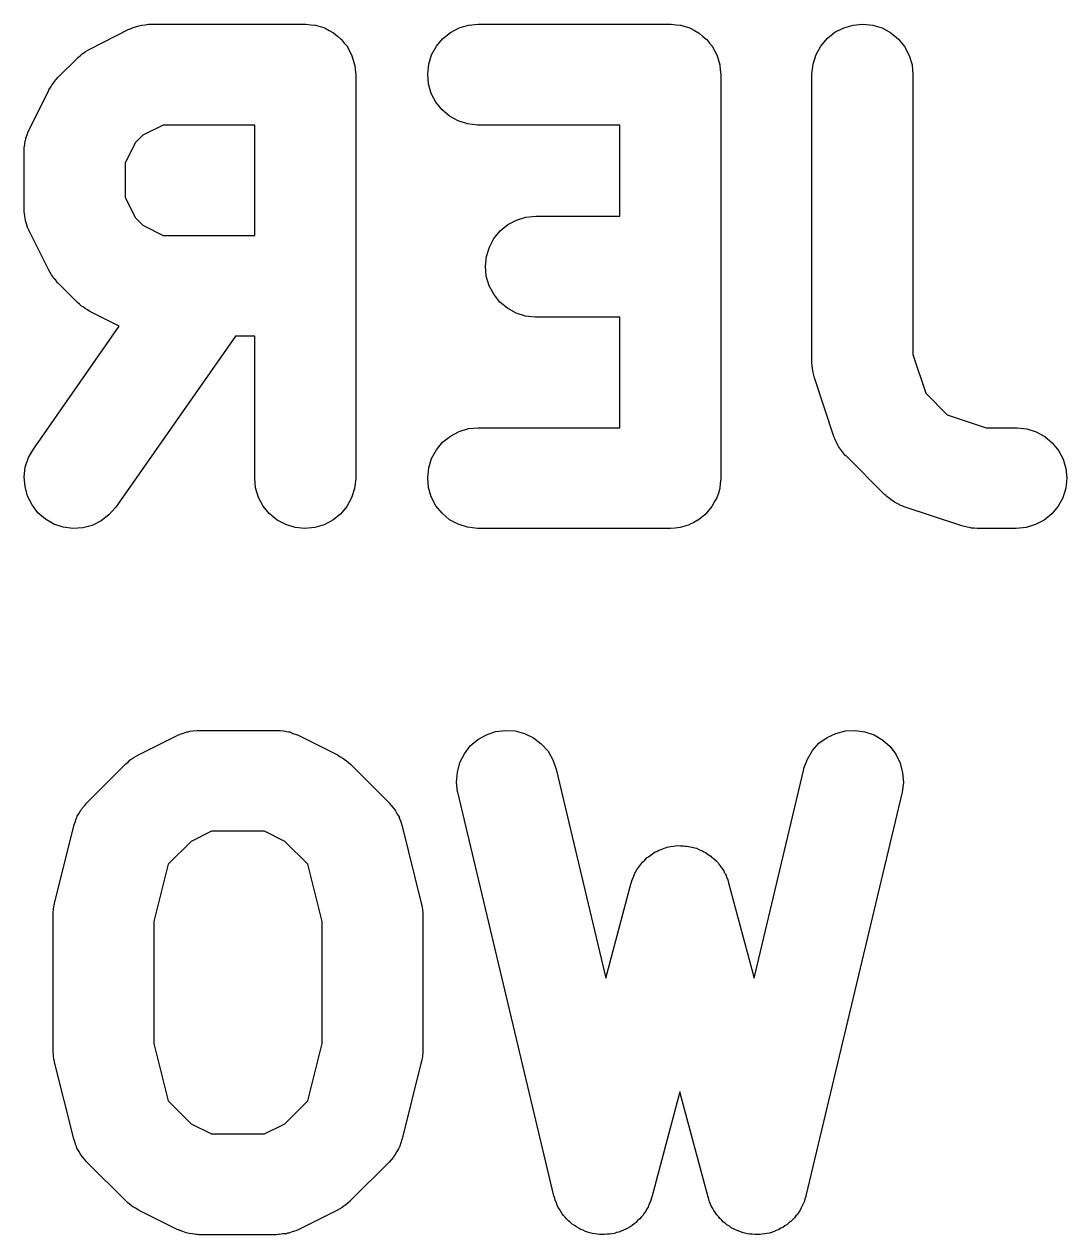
# Model space of a CAD drawing. Extents: x 119.7 to 160.3, y -116.7 to -64.
# Drawn here: x 140.277 to 144.152, y -116.679 to -112.179 of the extents above; entities that cross this region are included whole.
import ezdxf

# ---------------------------------------------------------------- set-up
doc = ezdxf.new("R2010")
doc.units = 0
doc.layers.add('BLACK', color=7, linetype='CONTINUOUS')

msp = doc.modelspace()

# ---------------------------------------------------------------- linework, layer by layer
at = {"layer": 'BLACK', "linetype": 'CONTINUOUS'}
for p, q in [((140.691, -112.189), (140.703, -112.185)), ((140.703, -112.185), (140.708, -112.184)), ((140.708, -112.184), (140.714, -112.182)), ((140.714, -112.182), (140.726, -112.181)), ((140.726, -112.181), (140.739, -112.179)), ((140.739, -112.179), (140.745, -112.179)), ((140.745, -112.179), (140.75, -112.179)), ((140.75, -112.179), (141.321, -112.179)), ((141.321, -112.179), (141.323, -112.179)), ((141.323, -112.179), (141.323, -112.179)), ((141.323, -112.179), (141.323, -112.179)), ((141.323, -112.179), (141.324, -112.179)), ((141.324, -112.179), (141.342, -112.181)), ((141.342, -112.181), (141.359, -112.182)), ((141.359, -112.182), (141.36, -112.183)), ((141.36, -112.183), (141.36, -112.183)), ((141.36, -112.183), (141.377, -112.188)), ((141.893, -112.193), (141.928, -112.182)), ((141.928, -112.182), (141.964, -112.179)), ((141.964, -112.179), (142.679, -112.179)), ((142.679, -112.179), (142.68, -112.179)), ((142.68, -112.179), (142.68, -112.179)), ((142.68, -112.179), (142.68, -112.179)), ((142.68, -112.179), (142.681, -112.179)), ((142.681, -112.179), (142.699, -112.181)), ((142.699, -112.181), (142.716, -112.182)), ((142.716, -112.182), (142.717, -112.183)), ((142.717, -112.183), (142.718, -112.183)), ((142.718, -112.183), (142.734, -112.188)), ((143.323, -112.192), (143.358, -112.182)), ((143.358, -112.182), (143.394, -112.179)), ((143.394, -112.179), (143.431, -112.182)), ((143.431, -112.182), (143.466, -112.193)), ((140.523, -112.27), (140.666, -112.198)), ((140.666, -112.198), (140.668, -112.197)), ((140.668, -112.197), (140.674, -112.195)), ((140.674, -112.195), (140.679, -112.193)), ((140.679, -112.193), (140.691, -112.189)), ((141.377, -112.188), (141.394, -112.193)), ((141.394, -112.193), (141.395, -112.194)), ((141.395, -112.194), (141.395, -112.194)), ((141.395, -112.194), (141.411, -112.202)), ((141.411, -112.202), (141.426, -112.211)), ((141.426, -112.211), (141.427, -112.211)), ((141.427, -112.211), (141.427, -112.211)), ((141.427, -112.211), (141.441, -112.223)), ((141.441, -112.223), (141.454, -112.234)), ((141.832, -112.233), (141.861, -112.21)), ((141.861, -112.21), (141.893, -112.193)), ((142.734, -112.188), (142.751, -112.193)), ((142.751, -112.193), (142.752, -112.194)), ((142.752, -112.194), (142.752, -112.194)), ((142.752, -112.194), (142.768, -112.202)), ((142.768, -112.202), (142.783, -112.211)), ((142.783, -112.211), (142.784, -112.211)), ((142.784, -112.211), (142.785, -112.211)), ((142.785, -112.211), (142.798, -112.223)), ((142.798, -112.223), (142.812, -112.234)), ((143.262, -112.232), (143.29, -112.209)), ((143.29, -112.209), (143.323, -112.192)), ((143.466, -112.193), (143.498, -112.211)), ((143.498, -112.211), (143.526, -112.234)), ((140.505, -112.28), (140.514, -112.275)), ((140.514, -112.275), (140.523, -112.27)), ((141.454, -112.234), (141.455, -112.234)), ((141.455, -112.234), (141.455, -112.235)), ((141.455, -112.235), (141.466, -112.249)), ((141.466, -112.249), (141.478, -112.262)), ((141.478, -112.262), (141.478, -112.263)), ((141.478, -112.263), (141.478, -112.263)), ((141.478, -112.263), (141.486, -112.279)), ((141.791, -112.293), (141.809, -112.261)), ((141.809, -112.261), (141.832, -112.233)), ((142.812, -112.234), (142.812, -112.234)), ((142.812, -112.234), (142.813, -112.235)), ((142.813, -112.235), (142.824, -112.249)), ((142.824, -112.249), (142.835, -112.262)), ((142.835, -112.262), (142.835, -112.263)), ((142.835, -112.263), (142.835, -112.263)), ((142.835, -112.263), (142.844, -112.279)), ((143.221, -112.292), (143.238, -112.26)), ((143.238, -112.26), (143.262, -112.232)), ((143.526, -112.234), (143.549, -112.262)), ((143.549, -112.262), (143.566, -112.295)), ((140.403, -112.376), (140.475, -112.305)), ((140.475, -112.305), (140.476, -112.303)), ((140.476, -112.303), (140.485, -112.297)), ((140.485, -112.297), (140.492, -112.289)), ((140.492, -112.289), (140.499, -112.285)), ((140.499, -112.285), (140.505, -112.28)), ((141.486, -112.279), (141.495, -112.295)), ((141.495, -112.295), (141.495, -112.295)), ((141.495, -112.295), (141.495, -112.296)), ((141.495, -112.296), (141.5, -112.313)), ((141.5, -112.313), (141.505, -112.33)), ((141.781, -112.328), (141.791, -112.293)), ((142.844, -112.279), (142.852, -112.295)), ((142.852, -112.295), (142.852, -112.295)), ((142.852, -112.295), (142.852, -112.296)), ((142.852, -112.296), (142.857, -112.313)), ((142.857, -112.313), (142.862, -112.33)), ((143.209, -112.327), (143.221, -112.292)), ((143.566, -112.295), (143.577, -112.33)), ((141.505, -112.33), (141.505, -112.33)), ((141.505, -112.33), (141.506, -112.331)), ((141.506, -112.331), (141.507, -112.348)), ((141.507, -112.348), (141.509, -112.366)), ((141.777, -112.365), (141.781, -112.328)), ((141.78, -112.401), (141.777, -112.365)), ((142.862, -112.33), (142.863, -112.33)), ((142.863, -112.33), (142.863, -112.331)), ((142.863, -112.331), (142.864, -112.348)), ((142.864, -112.348), (142.866, -112.366)), ((143.205, -112.363), (143.209, -112.327)), ((143.205, -112.366), (143.205, -112.363)), ((143.577, -112.33), (143.58, -112.366)), ((140.375, -112.414), (140.38, -112.405)), ((140.38, -112.405), (140.385, -112.399)), ((140.385, -112.399), (140.389, -112.392)), ((140.389, -112.392), (140.396, -112.384)), ((140.396, -112.384), (140.403, -112.376)), ((141.509, -112.366), (141.509, -113.866)), ((141.79, -112.436), (141.78, -112.401)), ((142.866, -112.366), (142.866, -113.866)), ((143.205, -113.438), (143.205, -112.366)), ((143.58, -112.366), (143.58, -113.407)), ((140.297, -112.568), (140.368, -112.425)), ((140.368, -112.425), (140.369, -112.423)), ((140.369, -112.423), (140.375, -112.414)), ((141.807, -112.469), (141.79, -112.436)), ((141.83, -112.497), (141.807, -112.469)), ((141.858, -112.521), (141.83, -112.497)), ((141.89, -112.538), (141.858, -112.521)), ((141.925, -112.549), (141.89, -112.538)), ((140.283, -112.602), (140.288, -112.59)), ((140.288, -112.59), (140.292, -112.578)), ((140.292, -112.578), (140.295, -112.573)), ((140.295, -112.573), (140.297, -112.568)), ((140.794, -112.554), (140.718, -112.592)), ((141.134, -112.554), (140.794, -112.554)), ((141.134, -112.964), (141.134, -112.554)), ((141.962, -112.554), (141.925, -112.549)), ((141.964, -112.554), (141.962, -112.554)), ((142.491, -112.554), (141.964, -112.554)), ((142.491, -112.893), (142.491, -112.554)), ((140.277, -112.638), (140.279, -112.626)), ((140.279, -112.626), (140.281, -112.613)), ((140.281, -112.613), (140.283, -112.608)), ((140.283, -112.608), (140.283, -112.602)), ((140.69, -112.62), (140.652, -112.696)), ((140.718, -112.592), (140.69, -112.62)), ((140.277, -112.644), (140.277, -112.638)), ((140.277, -112.649), (140.277, -112.644)), ((140.277, -112.652), (140.277, -112.649)), ((140.277, -112.866), (140.277, -112.652)), ((140.652, -112.696), (140.652, -112.822)), ((140.652, -112.822), (140.69, -112.898)), ((140.277, -112.872), (140.277, -112.866)), ((140.277, -112.877), (140.277, -112.872)), ((140.279, -112.89), (140.277, -112.877)), ((140.28, -112.902), (140.279, -112.89)), ((140.282, -112.908), (140.28, -112.902)), ((140.69, -112.898), (140.718, -112.926)), ((142.107, -112.907), (142.142, -112.896)), ((142.142, -112.896), (142.179, -112.893)), ((142.179, -112.893), (142.491, -112.893)), ((140.283, -112.913), (140.282, -112.908)), ((140.287, -112.925), (140.283, -112.913)), ((140.291, -112.938), (140.287, -112.925)), ((140.294, -112.942), (140.291, -112.938)), ((140.295, -112.948), (140.294, -112.942)), ((140.297, -112.95), (140.295, -112.948)), ((140.368, -113.093), (140.297, -112.95)), ((140.718, -112.926), (140.794, -112.964)), ((142.023, -112.976), (142.046, -112.947)), ((142.046, -112.947), (142.075, -112.924)), ((142.075, -112.924), (142.107, -112.907)), ((140.794, -112.964), (141.134, -112.964)), ((142.006, -113.008), (142.023, -112.976)), ((141.995, -113.043), (142.006, -113.008)), ((141.991, -113.079), (141.995, -113.043)), ((141.994, -113.115), (141.991, -113.079)), ((140.374, -113.102), (140.368, -113.093)), ((140.378, -113.111), (140.374, -113.102)), ((140.383, -113.117), (140.378, -113.111)), ((140.387, -113.124), (140.383, -113.117)), ((140.395, -113.131), (140.387, -113.124)), ((142.005, -113.151), (141.994, -113.115)), ((140.401, -113.14), (140.395, -113.131)), ((140.403, -113.142), (140.401, -113.14)), ((140.475, -113.213), (140.403, -113.142)), ((142.022, -113.183), (142.005, -113.151)), ((140.483, -113.22), (140.475, -113.213)), ((140.49, -113.227), (140.483, -113.22)), ((142.045, -113.212), (142.022, -113.183)), ((142.073, -113.235), (142.045, -113.212)), ((140.497, -113.231), (140.49, -113.227)), ((140.503, -113.236), (140.497, -113.231)), ((140.512, -113.241), (140.503, -113.236)), ((140.521, -113.247), (140.512, -113.241)), ((140.523, -113.248), (140.521, -113.247)), ((140.63, -113.302), (140.523, -113.248)), ((142.105, -113.253), (142.073, -113.235)), ((142.14, -113.264), (142.105, -113.253)), ((142.176, -113.268), (142.14, -113.264)), ((140.311, -113.759), (140.63, -113.302)), ((142.179, -113.268), (142.176, -113.268)), ((142.491, -113.268), (142.179, -113.268)), ((142.491, -113.679), (142.491, -113.268)), ((141.062, -113.339), (140.618, -113.974)), ((141.134, -113.339), (141.062, -113.339)), ((141.134, -113.866), (141.134, -113.339)), ((143.206, -113.448), (143.205, -113.438)), ((143.58, -113.407), (143.628, -113.55)), ((143.207, -113.459), (143.206, -113.448)), ((143.208, -113.466), (143.207, -113.459)), ((143.209, -113.474), (143.208, -113.466)), ((143.212, -113.484), (143.209, -113.474)), ((143.214, -113.494), (143.212, -113.484)), ((143.215, -113.497), (143.214, -113.494)), ((143.286, -113.711), (143.215, -113.497)), ((143.628, -113.55), (143.708, -113.631)), ((143.708, -113.631), (143.852, -113.679)), ((141.832, -113.733), (141.861, -113.71)), ((141.861, -113.71), (141.893, -113.693)), ((141.893, -113.693), (141.928, -113.682)), ((141.928, -113.682), (141.964, -113.679)), ((141.964, -113.679), (142.491, -113.679)), ((143.289, -113.716), (143.286, -113.711)), ((143.852, -113.679), (143.964, -113.679)), ((143.964, -113.679), (143.967, -113.679)), ((143.967, -113.679), (144.003, -113.683)), ((144.003, -113.683), (144.038, -113.694)), ((144.038, -113.694), (144.07, -113.711)), ((144.07, -113.711), (144.098, -113.735)), ((140.293, -113.79), (140.311, -113.759)), ((141.809, -113.761), (141.832, -113.733)), ((143.29, -113.721), (143.289, -113.716)), ((143.296, -113.733), (143.29, -113.721)), ((143.301, -113.744), (143.296, -113.733)), ((143.304, -113.749), (143.301, -113.744)), ((143.307, -113.754), (143.304, -113.749)), ((143.315, -113.764), (143.307, -113.754)), ((144.098, -113.735), (144.121, -113.763)), ((140.281, -113.825), (140.293, -113.79)), ((141.781, -113.828), (141.791, -113.793)), ((141.791, -113.793), (141.809, -113.761)), ((143.322, -113.774), (143.315, -113.764)), ((143.326, -113.778), (143.322, -113.774)), ((143.33, -113.783), (143.326, -113.778)), ((143.332, -113.784), (143.33, -113.783)), ((143.475, -113.927), (143.332, -113.784)), ((144.121, -113.763), (144.138, -113.796)), ((144.138, -113.796), (144.148, -113.831)), ((140.277, -113.862), (140.281, -113.825)), ((141.777, -113.865), (141.781, -113.828)), ((144.148, -113.831), (144.152, -113.867)), ((140.28, -113.898), (140.277, -113.862)), ((141.137, -113.902), (141.134, -113.866)), ((141.509, -113.869), (141.505, -113.905)), ((141.509, -113.866), (141.509, -113.869)), ((141.78, -113.901), (141.777, -113.865)), ((142.864, -113.886), (142.862, -113.904)), ((142.866, -113.869), (142.864, -113.886)), ((142.866, -113.866), (142.866, -113.867)), ((142.866, -113.867), (142.866, -113.867)), ((142.866, -113.867), (142.866, -113.867)), ((142.866, -113.867), (142.866, -113.869)), ((144.152, -113.867), (144.148, -113.904)), ((140.289, -113.933), (140.28, -113.898)), ((140.306, -113.966), (140.289, -113.933)), ((141.148, -113.938), (141.137, -113.902)), ((141.165, -113.97), (141.148, -113.938)), ((141.494, -113.94), (141.476, -113.972)), ((141.505, -113.905), (141.494, -113.94)), ((141.79, -113.936), (141.78, -113.901)), ((141.807, -113.969), (141.79, -113.936)), ((142.851, -113.94), (142.842, -113.955)), ((142.857, -113.922), (142.851, -113.939)), ((142.851, -113.939), (142.851, -113.939)), ((142.851, -113.939), (142.851, -113.94)), ((142.862, -113.905), (142.857, -113.922)), ((142.862, -113.904), (142.862, -113.904)), ((142.862, -113.904), (142.862, -113.905)), ((143.479, -113.931), (143.475, -113.927)), ((143.483, -113.935), (143.479, -113.931)), ((143.493, -113.942), (143.483, -113.935)), ((144.137, -113.939), (144.12, -113.971)), ((144.148, -113.904), (144.137, -113.939)), ((140.328, -113.995), (140.306, -113.966)), ((140.616, -113.976), (140.592, -114.003)), ((140.618, -113.974), (140.616, -113.976)), ((141.188, -113.998), (141.165, -113.97)), ((141.476, -113.972), (141.453, -114)), ((141.83, -113.997), (141.807, -113.969)), ((142.822, -113.985), (142.811, -113.999)), ((142.833, -113.972), (142.822, -113.985)), ((142.834, -113.971), (142.833, -113.972)), ((142.842, -113.955), (142.834, -113.971)), ((142.834, -113.971), (142.834, -113.971)), ((143.503, -113.95), (143.493, -113.942)), ((143.508, -113.953), (143.503, -113.95)), ((143.512, -113.956), (143.508, -113.953)), ((143.524, -113.962), (143.512, -113.956)), ((143.535, -113.968), (143.524, -113.962)), ((143.54, -113.969), (143.535, -113.968)), ((143.545, -113.972), (143.54, -113.969)), ((143.548, -113.973), (143.545, -113.972)), ((143.762, -114.044), (143.548, -113.973)), ((144.12, -113.971), (144.096, -113.999)), ((140.356, -114.019), (140.328, -113.995)), ((140.387, -114.037), (140.356, -114.019)), ((140.563, -114.025), (140.53, -114.042)), ((140.592, -114.003), (140.563, -114.025)), ((141.217, -114.022), (141.188, -113.998)), ((141.249, -114.039), (141.217, -114.022)), ((141.424, -114.023), (141.392, -114.04)), ((141.453, -114), (141.424, -114.023)), ((141.858, -114.021), (141.83, -113.997)), ((141.89, -114.038), (141.858, -114.021)), ((142.781, -114.023), (142.766, -114.031)), ((142.782, -114.023), (142.781, -114.023)), ((142.796, -114.011), (142.782, -114.022)), ((142.782, -114.022), (142.782, -114.023)), ((142.81, -114), (142.796, -114.011)), ((142.811, -113.999), (142.81, -114)), ((142.81, -114), (142.81, -114)), ((144.068, -114.022), (144.036, -114.039)), ((144.096, -113.999), (144.068, -114.022)), ((140.422, -114.049), (140.387, -114.037)), ((140.458, -114.053), (140.422, -114.049)), ((140.495, -114.051), (140.458, -114.053)), ((140.53, -114.042), (140.495, -114.051)), ((141.284, -114.05), (141.249, -114.039)), ((141.32, -114.054), (141.284, -114.05)), ((141.357, -114.05), (141.32, -114.054)), ((141.392, -114.04), (141.357, -114.05)), ((141.925, -114.049), (141.89, -114.038)), ((141.962, -114.054), (141.925, -114.049)), ((141.964, -114.054), (141.962, -114.054)), ((142.679, -114.054), (141.964, -114.054)), ((142.696, -114.052), (142.679, -114.054)), ((142.714, -114.05), (142.696, -114.052)), ((142.715, -114.05), (142.714, -114.05)), ((142.714, -114.05), (142.714, -114.05)), ((142.732, -114.045), (142.715, -114.05)), ((142.749, -114.04), (142.732, -114.045)), ((142.75, -114.039), (142.749, -114.04)), ((142.749, -114.04), (142.749, -114.04)), ((142.766, -114.031), (142.75, -114.039)), ((143.772, -114.046), (143.762, -114.044)), ((143.782, -114.049), (143.772, -114.046)), ((143.79, -114.05), (143.782, -114.049)), ((143.798, -114.052), (143.79, -114.05)), ((143.808, -114.052), (143.798, -114.052)), ((143.819, -114.054), (143.808, -114.052)), ((143.821, -114.054), (143.819, -114.054)), ((143.964, -114.054), (143.821, -114.054)), ((144.001, -114.05), (143.964, -114.054)), ((144.036, -114.039), (144.001, -114.05)), ((140.702, -114.895), (140.845, -114.823)), ((140.845, -114.823), (140.847, -114.822)), ((140.847, -114.822), (140.852, -114.82)), ((140.852, -114.82), (140.857, -114.818)), ((140.857, -114.818), (140.869, -114.814)), ((140.869, -114.814), (140.881, -114.81)), ((140.881, -114.81), (140.887, -114.809)), ((140.887, -114.809), (140.892, -114.807)), ((140.892, -114.807), (140.905, -114.806)), ((140.905, -114.806), (140.918, -114.804)), ((140.918, -114.804), (140.923, -114.804)), ((140.923, -114.804), (140.929, -114.804)), ((140.929, -114.804), (141.214, -114.804)), ((141.214, -114.804), (141.217, -114.804)), ((141.217, -114.804), (141.222, -114.804)), ((141.222, -114.804), (141.228, -114.804)), ((141.228, -114.804), (141.241, -114.806)), ((141.241, -114.806), (141.253, -114.808)), ((141.253, -114.808), (141.259, -114.809)), ((141.259, -114.809), (141.264, -114.81)), ((141.264, -114.81), (141.276, -114.815)), ((141.276, -114.815), (141.288, -114.819)), ((141.288, -114.819), (141.293, -114.821)), ((141.293, -114.821), (141.298, -114.823)), ((141.298, -114.823), (141.441, -114.895)), ((141.935, -114.862), (141.963, -114.838)), ((141.963, -114.838), (141.995, -114.82)), ((141.995, -114.82), (142.029, -114.808)), ((142.029, -114.808), (142.066, -114.804)), ((142.066, -114.804), (142.102, -114.806)), ((142.102, -114.806), (142.137, -114.816)), ((142.137, -114.816), (142.17, -114.832)), ((142.17, -114.832), (142.199, -114.854)), ((143.231, -114.852), (143.261, -114.83)), ((143.261, -114.83), (143.294, -114.815)), ((143.294, -114.815), (143.329, -114.806)), ((143.329, -114.806), (143.366, -114.804)), ((143.366, -114.804), (143.402, -114.809)), ((143.402, -114.809), (143.436, -114.821)), ((143.436, -114.821), (143.468, -114.84)), ((143.468, -114.84), (143.495, -114.864)), ((141.913, -114.891), (141.935, -114.862)), ((142.199, -114.854), (142.224, -114.881)), ((142.224, -114.881), (142.242, -114.913)), ((143.188, -114.911), (143.207, -114.879)), ((143.207, -114.879), (143.231, -114.852)), ((143.495, -114.864), (143.517, -114.893)), ((140.653, -114.93), (140.655, -114.928)), ((140.655, -114.928), (140.663, -114.922)), ((140.663, -114.922), (140.671, -114.914)), ((140.671, -114.914), (140.677, -114.91)), ((140.677, -114.91), (140.684, -114.905)), ((140.684, -114.905), (140.693, -114.9)), ((140.693, -114.9), (140.702, -114.895)), ((141.441, -114.895), (141.443, -114.896)), ((141.443, -114.896), (141.452, -114.902)), ((141.452, -114.902), (141.461, -114.907)), ((141.461, -114.907), (141.467, -114.912)), ((141.467, -114.912), (141.474, -114.916)), ((141.474, -114.916), (141.482, -114.923)), ((141.482, -114.923), (141.49, -114.93)), ((141.887, -114.959), (141.896, -114.924)), ((141.896, -114.924), (141.913, -114.891)), ((142.242, -114.913), (142.254, -114.948)), ((143.175, -114.945), (143.188, -114.911)), ((143.517, -114.893), (143.533, -114.926)), ((143.533, -114.926), (143.542, -114.962)), ((140.51, -115.073), (140.653, -114.93)), ((141.49, -114.93), (141.633, -115.073)), ((141.884, -114.996), (141.887, -114.959)), ((142.254, -114.948), (142.439, -115.725)), ((142.99, -115.725), (143.175, -114.948)), ((143.175, -114.948), (143.175, -114.945)), ((143.542, -114.962), (143.545, -114.998)), ((141.888, -115.032), (141.884, -114.996)), ((143.545, -114.998), (143.54, -115.034)), ((141.889, -115.034), (141.888, -115.032)), ((142.246, -116.534), (141.889, -115.034)), ((143.54, -115.034), (143.182, -116.534)), ((140.481, -115.112), (140.487, -115.101)), ((140.487, -115.101), (140.491, -115.097)), ((140.491, -115.097), (140.494, -115.092)), ((140.494, -115.092), (140.502, -115.083)), ((140.502, -115.083), (140.51, -115.073)), ((141.633, -115.073), (141.634, -115.075)), ((141.634, -115.075), (141.642, -115.085)), ((141.642, -115.085), (141.651, -115.094)), ((141.651, -115.094), (141.654, -115.099)), ((141.654, -115.099), (141.657, -115.103)), ((141.657, -115.103), (141.663, -115.115)), ((140.462, -115.157), (140.466, -115.145)), ((140.466, -115.145), (140.47, -115.133)), ((140.47, -115.133), (140.472, -115.128)), ((140.472, -115.128), (140.474, -115.123)), ((140.474, -115.123), (140.481, -115.112)), ((141.663, -115.115), (141.67, -115.125)), ((141.67, -115.125), (141.671, -115.131)), ((141.671, -115.131), (141.674, -115.136)), ((141.674, -115.136), (141.678, -115.148)), ((141.678, -115.148), (141.682, -115.16)), ((140.39, -115.446), (140.461, -115.16)), ((140.461, -115.16), (140.462, -115.157)), ((140.973, -115.179), (140.897, -115.217)), ((141.17, -115.179), (140.973, -115.179)), ((141.246, -115.217), (141.17, -115.179)), ((141.682, -115.16), (141.753, -115.446)), ((140.897, -115.217), (140.812, -115.301)), ((141.331, -115.301), (141.246, -115.217)), ((142.644, -115.247), (142.656, -115.242)), ((142.656, -115.242), (142.661, -115.24)), ((142.661, -115.24), (142.667, -115.238)), ((142.667, -115.238), (142.679, -115.236)), ((142.679, -115.236), (142.691, -115.234)), ((142.691, -115.234), (142.697, -115.233)), ((142.697, -115.233), (142.703, -115.232)), ((142.703, -115.232), (142.716, -115.233)), ((142.716, -115.233), (142.728, -115.233)), ((142.728, -115.233), (142.734, -115.234)), ((142.734, -115.234), (142.74, -115.234)), ((142.74, -115.234), (142.752, -115.237)), ((142.752, -115.237), (142.764, -115.239)), ((142.764, -115.239), (142.77, -115.241)), ((142.77, -115.241), (142.776, -115.242)), ((142.776, -115.242), (142.787, -115.248)), ((142.575, -115.294), (142.584, -115.286)), ((142.584, -115.286), (142.592, -115.277)), ((142.592, -115.277), (142.597, -115.274)), ((142.597, -115.274), (142.602, -115.27)), ((142.602, -115.27), (142.612, -115.263)), ((142.612, -115.263), (142.622, -115.256)), ((142.622, -115.256), (142.628, -115.254)), ((142.628, -115.254), (142.633, -115.251)), ((142.633, -115.251), (142.644, -115.247)), ((142.787, -115.248), (142.798, -115.252)), ((142.798, -115.252), (142.803, -115.255)), ((142.803, -115.255), (142.809, -115.258)), ((142.809, -115.258), (142.819, -115.265)), ((142.819, -115.265), (142.829, -115.271)), ((142.829, -115.271), (142.833, -115.276)), ((142.833, -115.276), (142.838, -115.279)), ((142.838, -115.279), (142.847, -115.288)), ((142.847, -115.288), (142.856, -115.296)), ((140.812, -115.301), (140.759, -115.514)), ((141.384, -115.514), (141.331, -115.301)), ((142.543, -115.346), (142.547, -115.335)), ((142.547, -115.335), (142.55, -115.33)), ((142.55, -115.33), (142.553, -115.324)), ((142.553, -115.324), (142.56, -115.314)), ((142.56, -115.314), (142.567, -115.304)), ((142.567, -115.304), (142.571, -115.299)), ((142.571, -115.299), (142.575, -115.294)), ((142.856, -115.296), (142.859, -115.301)), ((142.859, -115.301), (142.863, -115.306)), ((142.863, -115.306), (142.87, -115.316)), ((142.87, -115.316), (142.877, -115.326)), ((142.877, -115.326), (142.879, -115.332)), ((142.879, -115.332), (142.883, -115.337)), ((142.439, -115.725), (142.533, -115.371)), ((142.533, -115.371), (142.534, -115.369)), ((142.534, -115.369), (142.536, -115.363)), ((142.536, -115.363), (142.538, -115.357)), ((142.538, -115.357), (142.543, -115.346)), ((142.883, -115.337), (142.887, -115.348)), ((142.887, -115.348), (142.892, -115.36)), ((142.892, -115.36), (142.893, -115.366)), ((142.893, -115.366), (142.895, -115.371)), ((142.895, -115.371), (142.99, -115.725)), ((140.384, -115.482), (140.386, -115.467)), ((140.386, -115.467), (140.388, -115.452)), ((140.388, -115.452), (140.389, -115.449)), ((140.389, -115.449), (140.39, -115.446)), ((141.753, -115.446), (141.754, -115.448)), ((141.754, -115.448), (141.754, -115.451)), ((141.754, -115.451), (141.755, -115.455)), ((141.755, -115.455), (141.757, -115.47)), ((141.757, -115.47), (141.759, -115.484)), ((140.384, -115.485), (140.384, -115.482)), ((140.384, -115.488), (140.384, -115.485)), ((140.384, -115.491), (140.384, -115.488)), ((140.384, -115.991), (140.384, -115.491)), ((140.759, -115.514), (140.759, -115.968)), ((141.384, -115.968), (141.384, -115.514)), ((141.759, -115.484), (141.759, -115.488)), ((141.759, -115.488), (141.759, -115.491)), ((141.759, -115.491), (141.759, -115.991)), ((140.384, -115.994), (140.384, -115.991)), ((140.384, -115.998), (140.384, -115.994)), ((140.386, -116.013), (140.384, -115.998)), ((140.759, -115.968), (140.812, -116.181)), ((141.331, -116.181), (141.384, -115.968)), ((141.759, -116), (141.757, -116.015)), ((141.759, -115.991), (141.759, -115.994)), ((141.759, -115.994), (141.759, -115.997)), ((141.759, -115.997), (141.759, -116)), ((140.387, -116.027), (140.386, -116.013)), ((140.388, -116.031), (140.387, -116.027)), ((140.389, -116.034), (140.388, -116.031)), ((140.39, -116.037), (140.389, -116.034)), ((140.461, -116.322), (140.39, -116.037)), ((141.753, -116.037), (141.682, -116.322)), ((141.754, -116.033), (141.753, -116.037)), ((141.755, -116.03), (141.754, -116.033)), ((141.757, -116.015), (141.755, -116.03)), ((140.812, -116.181), (140.897, -116.266)), ((141.246, -116.266), (141.331, -116.181)), ((142.714, -116.147), (142.61, -116.539)), ((142.819, -116.539), (142.714, -116.147)), ((140.897, -116.266), (140.973, -116.304)), ((141.17, -116.304), (141.246, -116.266)), ((140.465, -116.334), (140.461, -116.322)), ((140.973, -116.304), (141.17, -116.304)), ((141.681, -116.325), (141.677, -116.337)), ((141.682, -116.322), (141.681, -116.325)), ((140.469, -116.346), (140.465, -116.334)), ((140.471, -116.351), (140.469, -116.346)), ((140.473, -116.357), (140.471, -116.351)), ((140.48, -116.368), (140.473, -116.357)), ((140.486, -116.379), (140.48, -116.368)), ((141.662, -116.37), (141.656, -116.381)), ((141.668, -116.359), (141.662, -116.37)), ((141.67, -116.354), (141.668, -116.359)), ((141.673, -116.349), (141.67, -116.354)), ((141.677, -116.337), (141.673, -116.349)), ((140.489, -116.383), (140.486, -116.379)), ((140.492, -116.388), (140.489, -116.383)), ((140.501, -116.398), (140.492, -116.388)), ((140.508, -116.408), (140.501, -116.398)), ((140.51, -116.409), (140.508, -116.408)), ((140.653, -116.552), (140.51, -116.409)), ((141.633, -116.409), (141.49, -116.552)), ((141.641, -116.4), (141.633, -116.409)), ((141.649, -116.39), (141.641, -116.4)), ((141.652, -116.385), (141.649, -116.39)), ((141.656, -116.381), (141.652, -116.385)), ((142.249, -116.543), (142.246, -116.534)), ((142.251, -116.551), (142.249, -116.543)), ((142.606, -116.55), (142.604, -116.558)), ((142.609, -116.542), (142.606, -116.55)), ((142.61, -116.539), (142.609, -116.542)), ((142.822, -116.547), (142.819, -116.539)), ((142.824, -116.556), (142.822, -116.547)), ((143.179, -116.545), (143.177, -116.554)), ((143.182, -116.537), (143.179, -116.545)), ((143.182, -116.534), (143.182, -116.537)), ((140.661, -116.559), (140.653, -116.552)), ((140.669, -116.566), (140.661, -116.559)), ((140.675, -116.57), (140.669, -116.566)), ((140.681, -116.575), (140.675, -116.57)), ((140.691, -116.58), (140.681, -116.575)), ((140.7, -116.586), (140.691, -116.58)), ((140.702, -116.587), (140.7, -116.586)), ((140.845, -116.659), (140.702, -116.587)), ((141.441, -116.587), (141.298, -116.659)), ((141.45, -116.582), (141.441, -116.587)), ((141.459, -116.577), (141.45, -116.582)), ((141.465, -116.572), (141.459, -116.577)), ((141.472, -116.568), (141.465, -116.572)), ((141.48, -116.561), (141.472, -116.568)), ((141.488, -116.554), (141.48, -116.561)), ((141.49, -116.552), (141.488, -116.554)), ((142.255, -116.56), (142.251, -116.551)), ((142.258, -116.569), (142.255, -116.56)), ((142.262, -116.577), (142.258, -116.569)), ((142.266, -116.584), (142.262, -116.577)), ((142.272, -116.592), (142.266, -116.584)), ((142.276, -116.601), (142.272, -116.592)), ((142.587, -116.591), (142.581, -116.599)), ((142.591, -116.583), (142.587, -116.591)), ((142.596, -116.576), (142.591, -116.583)), ((142.599, -116.567), (142.596, -116.576)), ((142.604, -116.558), (142.599, -116.567)), ((142.828, -116.565), (142.824, -116.556)), ((142.832, -116.574), (142.828, -116.565)), ((142.836, -116.581), (142.832, -116.574)), ((142.84, -116.589), (142.836, -116.581)), ((142.846, -116.597), (142.84, -116.589)), ((143.156, -116.595), (143.151, -116.603)), ((143.161, -116.587), (143.156, -116.595)), ((143.165, -116.579), (143.161, -116.587)), ((143.169, -116.571), (143.165, -116.579)), ((143.173, -116.562), (143.169, -116.571)), ((143.177, -116.554), (143.173, -116.562)), ((142.282, -116.607), (142.276, -116.601)), ((142.287, -116.614), (142.282, -116.607)), ((142.294, -116.621), (142.287, -116.614)), ((142.301, -116.628), (142.294, -116.621)), ((142.308, -116.633), (142.301, -116.628)), ((142.314, -116.639), (142.308, -116.633)), ((142.322, -116.645), (142.314, -116.639)), ((142.544, -116.638), (142.537, -116.644)), ((142.551, -116.633), (142.544, -116.638)), ((142.557, -116.626), (142.551, -116.633)), ((142.565, -116.62), (142.557, -116.626)), ((142.57, -116.613), (142.565, -116.62)), ((142.576, -116.607), (142.57, -116.613)), ((142.581, -116.599), (142.576, -116.607)), ((142.851, -116.605), (142.846, -116.597)), ((142.857, -116.611), (142.851, -116.605)), ((142.862, -116.618), (142.857, -116.611)), ((142.869, -116.624), (142.862, -116.618)), ((142.876, -116.632), (142.869, -116.624)), ((142.883, -116.637), (142.876, -116.632)), ((142.889, -116.642), (142.883, -116.637)), ((143.119, -116.635), (143.113, -116.641)), ((143.126, -116.63), (143.119, -116.635)), ((143.132, -116.623), (143.126, -116.63)), ((143.14, -116.616), (143.132, -116.623)), ((143.145, -116.609), (143.14, -116.616)), ((143.151, -116.603), (143.145, -116.609)), ((140.85, -116.661), (140.845, -116.659)), ((140.855, -116.663), (140.85, -116.661)), ((140.867, -116.667), (140.855, -116.663)), ((140.879, -116.672), (140.867, -116.667)), ((140.884, -116.673), (140.879, -116.672)), ((140.89, -116.674), (140.884, -116.673)), ((140.902, -116.676), (140.89, -116.674)), ((140.915, -116.678), (140.902, -116.676)), ((140.92, -116.678), (140.915, -116.678)), ((140.926, -116.679), (140.92, -116.678)), ((140.929, -116.679), (140.926, -116.679)), ((141.214, -116.679), (140.929, -116.679)), ((141.22, -116.678), (141.214, -116.679)), ((141.225, -116.678), (141.22, -116.678)), ((141.238, -116.676), (141.225, -116.678)), ((141.251, -116.675), (141.238, -116.676)), ((141.256, -116.673), (141.251, -116.675)), ((141.261, -116.673), (141.256, -116.673)), ((141.273, -116.668), (141.261, -116.673)), ((141.286, -116.664), (141.273, -116.668)), ((141.291, -116.662), (141.286, -116.664)), ((141.296, -116.66), (141.291, -116.662)), ((141.298, -116.659), (141.296, -116.66)), ((142.33, -116.65), (142.322, -116.645)), ((142.338, -116.654), (142.33, -116.65)), ((142.345, -116.659), (142.338, -116.654)), ((142.354, -116.662), (142.345, -116.659)), ((142.363, -116.667), (142.354, -116.662)), ((142.371, -116.669), (142.363, -116.667)), ((142.379, -116.672), (142.371, -116.669)), ((142.389, -116.674), (142.379, -116.672)), ((142.398, -116.676), (142.389, -116.674)), ((142.407, -116.677), (142.398, -116.676)), ((142.415, -116.678), (142.407, -116.677)), ((142.425, -116.678), (142.415, -116.678)), ((142.434, -116.678), (142.425, -116.678)), ((142.443, -116.677), (142.434, -116.678)), ((142.452, -116.677), (142.443, -116.677)), ((142.461, -116.675), (142.452, -116.677)), ((142.471, -116.674), (142.461, -116.675)), ((142.479, -116.671), (142.471, -116.674)), ((142.487, -116.669), (142.479, -116.671)), ((142.496, -116.665), (142.487, -116.669)), ((142.505, -116.662), (142.496, -116.665)), ((142.513, -116.658), (142.505, -116.662)), ((142.521, -116.654), (142.513, -116.658)), ((142.529, -116.649), (142.521, -116.654)), ((142.537, -116.644), (142.529, -116.649)), ((142.898, -116.647), (142.889, -116.642)), ((142.905, -116.653), (142.898, -116.647)), ((142.913, -116.657), (142.905, -116.653)), ((142.921, -116.661), (142.913, -116.657)), ((142.93, -116.664), (142.921, -116.661)), ((142.939, -116.668), (142.93, -116.664)), ((142.947, -116.67), (142.939, -116.668)), ((142.955, -116.673), (142.947, -116.67)), ((142.965, -116.675), (142.955, -116.673)), ((142.974, -116.677), (142.965, -116.675)), ((142.983, -116.677), (142.974, -116.677)), ((142.992, -116.678), (142.983, -116.677)), ((143.001, -116.678), (142.992, -116.678)), ((143.011, -116.678), (143.001, -116.678)), ((143.019, -116.677), (143.011, -116.678)), ((143.028, -116.676), (143.019, -116.677)), ((143.037, -116.674), (143.028, -116.676)), ((143.047, -116.673), (143.037, -116.674)), ((143.055, -116.67), (143.047, -116.673)), ((143.064, -116.667), (143.055, -116.67)), ((143.072, -116.663), (143.064, -116.667)), ((143.081, -116.66), (143.072, -116.663)), ((143.089, -116.655), (143.081, -116.66)), ((143.097, -116.652), (143.089, -116.655)), ((143.104, -116.646), (143.097, -116.652)), ((143.113, -116.641), (143.104, -116.646))]:
    msp.add_line(p, q, dxfattribs=at)

doc.saveas('drawing.dxf')
